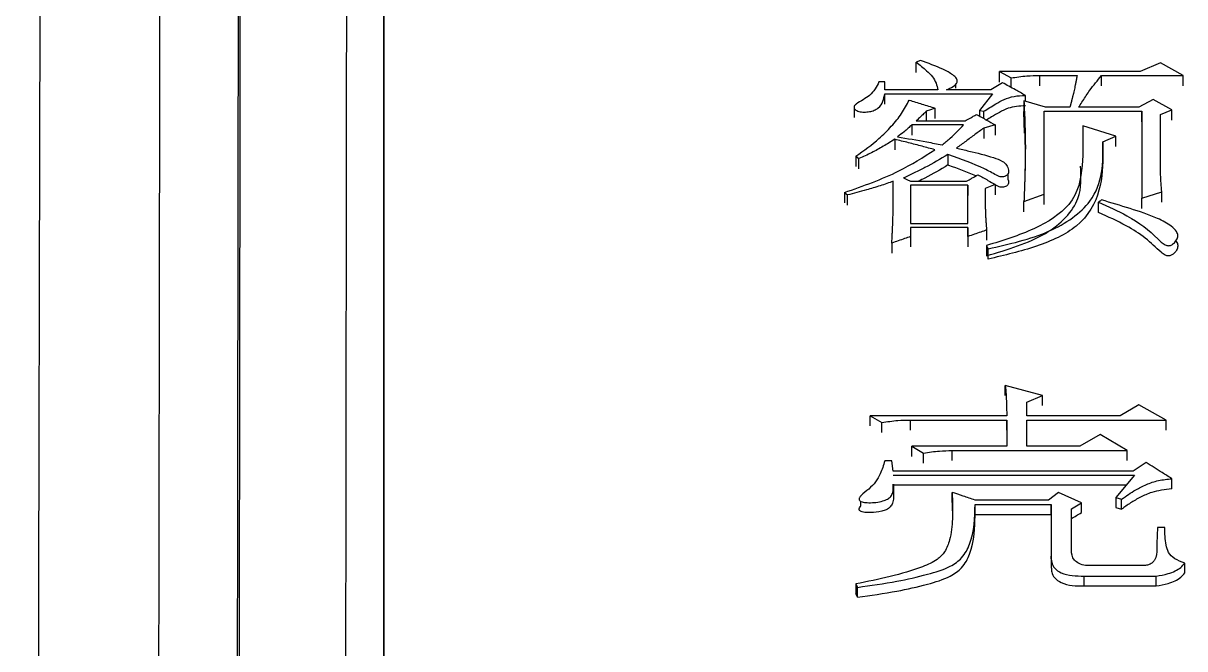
# Model space of a CAD drawing. Header units: millimetres. Extents: x 2379 to 4059, y 879 to 2067.
# Drawn here: x 2702.99 to 2711.74, y 1845.53 to 1850.25 of the extents above; entities that cross this region are included whole.
import ezdxf

# ---------------------------------------------------------------- set-up
doc = ezdxf.new("R2010")
doc.units = ezdxf.units.MM

msp = doc.modelspace()

# ---------------------------------------------------------------- linework, layer by layer
at = {"color": 7, "linetype": 'Continuous', "lineweight": 25}
for p, q in [((2709.7477, 1849.9688), (2709.7153, 1849.9569)), ((2709.7153, 1849.878), (2709.7153, 1849.9569)), ((2711.5542, 1849.9509), (2711.4028, 1849.8853)), ((2711.7273, 1849.8555), (2711.5542, 1849.9509)), ((2709.4773, 1849.8077), (2709.434, 1849.8077)), ((2709.4773, 1849.7479), (2709.4773, 1849.8077)), ((2710.0137, 1849.8381), (2710.0137, 1849.84)), ((2710.3643, 1849.8017), (2710.2778, 1849.7479)), ((2710.3427, 1849.8854), (2710.4292, 1849.8376)), ((2711.4028, 1849.8853), (2710.3427, 1849.8854)), ((2710.3427, 1849.8066), (2710.3427, 1849.8854)), ((2710.4292, 1849.7658), (2710.4292, 1849.8376)), ((2710.6455, 1849.8555), (2710.9268, 1849.8555)), ((2710.6455, 1849.7767), (2710.6455, 1849.8555)), ((2711.1107, 1849.8555), (2711.7273, 1849.8555)), ((2711.7273, 1849.7767), (2711.7273, 1849.8555)), ((2709.8775, 1849.7479), (2709.4773, 1849.7479)), ((2709.4773, 1849.6393), (2709.4773, 1849.7179)), ((2710.2778, 1849.7479), (2709.9424, 1849.7479)), ((2710.0137, 1849.7608), (2710.0137, 1849.7957)), ((2710.2886, 1849.7179), (2710.1912, 1849.5918)), ((2710.5266, 1849.6639), (2710.5266, 1849.5849)), ((2710.6888, 1849.6159), (2710.5266, 1849.6639)), ((2710.5374, 1849.6607), (2710.5374, 1849.7059)), ((2711.5001, 1849.6759), (2711.3919, 1849.6159)), ((2711.6407, 1849.5978), (2711.5001, 1849.6759)), ((2709.2463, 1849.618), (2709.2463, 1849.5391)), ((2709.791, 1849.5858), (2709.791, 1849.5136)), ((2709.8559, 1849.6099), (2709.8559, 1849.5314)), ((2710.1912, 1849.5918), (2710.1912, 1849.5497)), ((2710.1912, 1849.5918), (2710.2237, 1849.5858)), ((2710.5319, 1849.4201), (2710.5266, 1849.5849)), ((2710.678, 1849.5858), (2711.4136, 1849.5858)), ((2710.678, 1848.961), (2710.678, 1849.5858)), ((2710.8727, 1849.6159), (2710.6888, 1849.6159)), ((2711.3919, 1849.6159), (2710.9376, 1849.6159)), ((2711.4136, 1849.5858), (2711.4136, 1848.9304)), ((2711.4136, 1849.5074), (2711.4136, 1849.5858)), ((2711.5542, 1849.5617), (2711.6407, 1849.5978)), ((2711.5542, 1849.1927), (2711.5542, 1849.5617)), ((2711.6407, 1849.5194), (2711.6407, 1849.5978)), ((2710.0722, 1849.4834), (2709.6828, 1849.4834)), ((2709.6828, 1849.4834), (2709.6828, 1849.4051)), ((2709.7153, 1849.5136), (2710.0831, 1849.5136)), ((2710.2237, 1849.4593), (2710.2237, 1849.381)), ((2710.3102, 1849.4834), (2710.3102, 1849.4051)), ((2711.2189, 1849.3989), (2710.9701, 1849.4774)), ((2709.553, 1849.3747), (2709.553, 1849.2965)), ((2711.1215, 1849.3565), (2711.2189, 1849.3989)), ((2711.2189, 1849.3206), (2711.2189, 1849.3989)), ((2711.1215, 1849.3565), (2711.1215, 1849.2784)), ((2709.2609, 1849.2474), (2709.2826, 1849.2292)), ((2709.2826, 1849.1512), (2709.2826, 1849.2292)), ((2710.4085, 1849.0703), (2710.4085, 1849.1181)), ((2709.672, 1849.0588), (2710.0939, 1849.0588)), ((2709.672, 1849.0283), (2709.672, 1848.7402)), ((2710.1047, 1849.0283), (2709.672, 1849.0283)), ((2710.1047, 1848.7402), (2710.1047, 1849.0283)), ((2710.1047, 1849.0283), (2710.1047, 1848.9505)), ((2710.3102, 1849.0344), (2710.3102, 1848.9566)), ((2709.1744, 1848.9733), (2709.196, 1848.9549)), ((2709.1744, 1848.9733), (2709.1744, 1848.8952)), ((2709.196, 1848.8772), (2709.196, 1848.9549)), ((2709.5422, 1848.9675), (2709.5422, 1848.9806)), ((2710.1047, 1848.7402), (2710.1047, 1848.9501)), ((2710.5266, 1848.906), (2710.678, 1848.961)), ((2710.678, 1848.8833), (2710.678, 1848.961)), ((2711.4136, 1848.9304), (2711.565, 1848.9794)), ((2711.4136, 1848.8528), (2711.4136, 1848.9304)), ((2711.565, 1848.9016), (2711.565, 1848.9794)), ((2710.5266, 1848.8283), (2710.5266, 1848.906)), ((2711.089, 1848.8218), (2711.089, 1848.8998)), ((2709.672, 1848.7402), (2710.1047, 1848.7402)), ((2710.1047, 1848.7095), (2709.672, 1848.7095)), ((2709.672, 1848.7095), (2709.672, 1848.6417)), ((2710.1047, 1848.6417), (2710.1047, 1848.7095)), ((2710.1047, 1848.7095), (2710.1047, 1848.6321)), ((2710.2453, 1848.691), (2710.2453, 1848.6136)), ((2711.671, 1848.6843), (2711.671, 1848.6865)), ((2709.5314, 1848.5923), (2709.5314, 1848.5151)), ((2709.672, 1848.6417), (2709.672, 1848.5644)), ((2710.1047, 1848.6417), (2710.1047, 1848.5644)), ((2711.671, 1848.6087), (2711.671, 1848.6098)), ((2710.2561, 1848.4719), (2710.2561, 1848.5491)), ((2710.6672, 1847.4426), (2710.386, 1847.5187)), ((2710.386, 1847.4426), (2710.386, 1847.5187)), ((2710.5482, 1847.3918), (2710.6672, 1847.4426)), ((2710.6672, 1847.3666), (2710.6672, 1847.4426)), ((2710.5482, 1847.2899), (2710.5482, 1847.3918)), ((2711.392, 1847.3727), (2711.2513, 1847.2899)), ((2711.5975, 1847.258), (2711.392, 1847.3727)), ((2709.3691, 1847.2899), (2709.4557, 1847.2389)), ((2710.3968, 1847.2899), (2709.3691, 1847.2899)), ((2711.2513, 1847.2899), (2710.5482, 1847.2899)), ((2709.4557, 1847.1631), (2709.4557, 1847.2389)), ((2709.672, 1847.2581), (2710.3968, 1847.258)), ((2709.672, 1847.1822), (2709.672, 1847.2581)), ((2710.3968, 1847.258), (2710.3968, 1847.0599)), ((2710.3968, 1847.1822), (2710.3968, 1847.258)), ((2710.5482, 1847.258), (2711.5975, 1847.258)), ((2710.5482, 1847.0599), (2710.5482, 1847.258)), ((2711.5975, 1847.1822), (2711.5975, 1847.258)), ((2711.0999, 1847.1495), (2710.9485, 1847.0599)), ((2711.3054, 1847.0278), (2711.0999, 1847.1495)), ((2709.6828, 1847.0599), (2709.7694, 1847.0086)), ((2710.3968, 1847.0599), (2709.6828, 1847.0599)), ((2709.7694, 1846.9331), (2709.7694, 1847.0086)), ((2709.9857, 1846.9523), (2709.9857, 1847.0278)), ((2709.9857, 1847.0278), (2711.3054, 1847.0278)), ((2710.9485, 1847.0599), (2710.5482, 1847.0599)), ((2711.3054, 1846.9523), (2711.3054, 1847.0278)), ((2709.5314, 1846.9508), (2709.4773, 1846.9508)), ((2709.5422, 1846.8737), (2709.5314, 1846.9508)), ((2711.4461, 1846.938), (2711.3487, 1846.8737)), ((2711.3487, 1846.8737), (2709.5422, 1846.8737)), ((2709.5422, 1846.8415), (2711.3595, 1846.8415)), ((2711.3595, 1846.8415), (2711.2189, 1846.6738)), ((2711.2964, 1846.7662), (2709.5422, 1846.7662)), ((2709.5468, 1846.6985), (2709.5468, 1846.7742)), ((2711.6408, 1846.7404), (2711.6408, 1846.8157)), ((2709.2954, 1846.6841), (2709.2954, 1846.6826)), ((2709.9857, 1846.6374), (2709.9857, 1846.7126)), ((2710.7105, 1846.6544), (2710.1588, 1846.6544)), ((2710.7862, 1846.7125), (2710.7105, 1846.6544)), ((2710.9593, 1846.635), (2710.7862, 1846.7125)), ((2711.2189, 1846.6738), (2711.2622, 1846.6608)), ((2711.2189, 1846.6738), (2711.2189, 1846.5987)), ((2711.2622, 1846.5857), (2711.2622, 1846.6608)), ((2709.2954, 1846.6466), (2709.2954, 1846.6085)), ((2709.9857, 1846.6374), (2709.9872, 1846.506)), ((2710.1588, 1846.547), (2710.1588, 1846.6221)), ((2710.1588, 1846.6221), (2710.7321, 1846.6221)), ((2710.1594, 1846.5171), (2710.1594, 1846.5926)), ((2710.7321, 1846.6221), (2710.7321, 1846.2321)), ((2710.7321, 1846.547), (2710.7321, 1846.6221)), ((2710.8836, 1846.5897), (2710.9593, 1846.635)), ((2710.8836, 1846.2778), (2710.8836, 1846.5897)), ((2710.9593, 1846.5599), (2710.9593, 1846.635)), ((2711.2189, 1846.5987), (2711.2622, 1846.5857)), ((2710.1588, 1846.547), (2710.7321, 1846.547)), ((2710.7321, 1846.547), (2710.7321, 1846.1576)), ((2711.5867, 1846.447), (2711.5326, 1846.447)), ((2710.7321, 1846.2122), (2710.7321, 1846.2321)), ((2710.7321, 1846.2152), (2710.7321, 1846.1405)), ((2711.4136, 1846.1603), (2711.0458, 1846.1603)), ((2711.7381, 1846.1054), (2711.7381, 1846.1799)), ((2710.9809, 1846.0818), (2711.5218, 1846.0818)), ((2710.9809, 1846.0074), (2710.9809, 1846.0818)), ((2711.5218, 1846.0074), (2711.5218, 1846.0818)), ((2709.261, 1846.0228), (2709.2718, 1845.9966)), ((2709.2718, 1845.9224), (2709.2718, 1845.9966)), ((2710.9809, 1846.0074), (2711.5218, 1846.0074)), ((2709.2718, 1845.9224), (2709.261, 1845.9486))]:
    msp.add_line(p, q, dxfattribs=at)
at = {"color": 7, "linetype": 'Continuous', "lineweight": 25, "flags": 128}
for points in [[(2702.9875, 1790.5756), (2702.9988, 1795.8671), (2703.01, 1801.1131), (2703.0211, 1806.2894), (2703.0319, 1811.3725), (2703.0426, 1816.3391), (2703.0529, 1821.1664), (2703.0629, 1825.8324), (2703.0724, 1830.3157), (2703.0816, 1834.5959), (2703.0903, 1838.6534), (2703.0984, 1842.4696), (2703.106, 1846.027), (2703.113, 1849.3094), (2703.1194, 1852.3017), (2703.1252, 1854.9904), (2703.1303, 1857.363), (2703.1346, 1859.4087), (2703.1383, 1861.1183), (2703.1412, 1862.4838), (2703.1434, 1863.499), (2703.1448, 1864.1592), (2703.1454, 1864.4615), (2703.1455, 1864.4825)], [(2711.1107, 1849.7767), (2711.1107, 1849.8038), (2711.1107, 1849.8297), (2711.1107, 1849.8555)], [(2709.4773, 1849.7179), (2709.8829, 1849.7179), (2710.2886, 1849.7179)], [(2709.8559, 1849.6099), (2709.8234, 1849.5979), (2709.791, 1849.5858)], [(2710.3102, 1849.4834), (2710.2669, 1849.4714), (2710.2237, 1849.4593)], [(2709.2609, 1849.2474), (2709.2609, 1849.2188), (2709.2609, 1849.1939), (2709.2609, 1849.1694)], [(2709.9533, 1849.2596), (2709.9533, 1849.2367), (2709.9533, 1849.2137), (2709.9533, 1849.1811)], [(2709.6179, 1849.0832), (2709.645, 1849.071), (2709.672, 1849.0588)], [(2710.3102, 1849.0344), (2710.2724, 1849.0191), (2710.2345, 1849.0038)], [(2711.1106, 1848.9182), (2711.0998, 1848.909), (2711.089, 1848.8998)], [(2710.2453, 1848.5738), (2710.2453, 1848.5423), (2710.2453, 1848.5193), (2710.2453, 1848.4965)], [(2709.3691, 1847.2141), (2709.3691, 1847.233), (2709.3691, 1847.252), (2709.3691, 1847.2899)], [(2709.6828, 1846.9843), (2709.6828, 1847.0032), (2709.6828, 1847.0221), (2709.6828, 1847.0599)], [(2709.261, 1846.0228), (2709.261, 1845.9922), (2709.261, 1845.9704), (2709.261, 1845.9486)]]:
    msp.add_lwpolyline(points, dxfattribs=at)
at = {"color": 7, "linetype": 'Continuous', "lineweight": 25}
for points, knots in [([(2705.7035, 1864.7797), (2705.7036, 1864.6757), (2705.7036, 1864.1549), (2705.7037, 1862.788), (2705.7037, 1860.6281), (2705.7038, 1858.0097), (2705.7038, 1855.5472), (2705.7039, 1852.0394), (2705.7039, 1848.8964), (2705.7039, 1844.5813), (2705.704, 1839.8943), (2705.704, 1834.7621), (2705.7041, 1829.3385), (2705.7041, 1824.7798), (2705.7042, 1818.8573), (2705.7042, 1813.9516), (2705.7043, 1807.2726), (2705.7044, 1802.9799), (2705.7045, 1799.9787)], [0, 0, 0, 0, 0.020124, 0.100733, 0.181328, 0.221587, 0.302184, 0.342442, 0.423039, 0.463298, 0.543894, 0.624491, 0.664749, 0.745346, 0.785604, 0.8662, 0.906458, 1, 1, 1, 1]), ([(2705.704, 1833.6897), (2705.704, 1834.8744), (2705.704, 1837.1279), (2705.704, 1841.1682), (2705.7039, 1844.8758), (2705.7039, 1849.1104), (2705.7038, 1852.1844), (2705.7038, 1855.5966), (2705.7038, 1858.574), (2705.7037, 1860.9174), (2705.7036, 1862.8579), (2705.7036, 1863.5916), (2705.7035, 1864.0884)], [0, 0, 0, 0, 0.072858, 0.13859, 0.270184, 0.335916, 0.467513, 0.533245, 0.664841, 0.796434, 0.862166, 1, 1, 1, 1]), ([(2704.0349, 1863.8317), (2704.035, 1863.86), (2704.0353, 1863.9485), (2704.034, 1862.9621), (2704.0311, 1860.9492), (2704.0264, 1857.8865), (2704.0212, 1854.4983), (2704.0161, 1851.1609), (2704.0115, 1848.0912), (2704.0059, 1844.4478), (2703.9994, 1840.1771), (2703.9921, 1835.5314), (2703.9844, 1830.5846), (2703.9762, 1825.4142), (2703.9672, 1819.7299), (2703.9573, 1813.5329), (2703.9466, 1806.8491), (2703.9391, 1802.1583), (2703.9352, 1799.7642)], [0, 0, 0, 0, 0.039342, 0.122943, 0.206183, 0.289063, 0.371582, 0.416612, 0.465601, 0.518547, 0.575452, 0.636313, 0.690059, 0.746552, 0.805793, 0.867782, 0.932518, 1, 1, 1, 1]), ([(2704.5402, 1799.6287), (2704.5448, 1802.928), (2704.5539, 1809.5265), (2704.5668, 1818.9565), (2704.5789, 1827.8371), (2704.5899, 1835.9948), (2704.5996, 1843.2952), (2704.6079, 1849.6129), (2704.6146, 1854.835), (2704.6196, 1858.8915), (2704.6228, 1861.6395), (2704.6243, 1863.0856), (2704.6239, 1863.0624), (2704.6237, 1863.0536)], [0, 0, 0, 0, 0.094309, 0.188619, 0.282928, 0.377238, 0.471547, 0.565857, 0.660166, 0.754475, 0.848785, 0.943094, 1, 1, 1, 1]), ([(2704.5542, 1799.58), (2704.5575, 1801.9657), (2704.564, 1806.6723), (2704.5733, 1813.4216), (2704.5819, 1819.7641), (2704.5899, 1825.6593), (2704.5973, 1831.0899), (2704.605, 1836.8229), (2704.6127, 1842.5915), (2704.6199, 1848.0718), (2704.6256, 1852.5389), (2704.6301, 1856.062), (2704.6334, 1858.724), (2704.6356, 1860.6269), (2704.6369, 1861.8457), (2704.6375, 1862.5627), (2704.6373, 1862.5935), (2704.6372, 1862.6082)], [0, 0, 0, 0, 0.06854, 0.13522, 0.200041, 0.263001, 0.324101, 0.38334, 0.468684, 0.549845, 0.626823, 0.699617, 0.768227, 0.832652, 0.892892, 0.948946, 1, 1, 1, 1]), ([(2705.4354, 1861.8544), (2705.4354, 1861.8664), (2705.4357, 1861.9787), (2705.4355, 1861.626), (2705.435, 1861.0561), (2705.4344, 1860.5094), (2705.4337, 1859.8352), (2705.4328, 1859.0271), (2705.4317, 1858.0872), (2705.4304, 1857.0157), (2705.4283, 1855.3061), (2705.4249, 1852.62), (2705.4197, 1848.4702), (2705.413, 1843.2538), (2705.4057, 1837.6469), (2705.3981, 1831.9697), (2705.3906, 1826.5026), (2705.3824, 1820.4898), (2705.3734, 1813.9422), (2705.3636, 1806.8993), (2705.3568, 1801.957), (2705.3533, 1799.4429)], [0, 0, 0, 0, 0.008365, 0.077995, 0.107986, 0.138061, 0.168221, 0.198465, 0.228793, 0.259205, 0.289702, 0.358895, 0.433683, 0.514064, 0.600037, 0.66048, 0.723411, 0.788828, 0.856732, 0.927123, 1, 1, 1, 1]), ([(2709.7153, 1849.9569), (2709.7418, 1849.9353), (2709.7852, 1849.8999), (2709.8398, 1849.8479), (2709.8667, 1849.7986), (2709.8739, 1849.7648), (2709.8775, 1849.7479)], [0, 0, 0, 0, 0.34464, 0.565757, 0.783533, 1, 1, 1, 1]), ([(2709.9424, 1849.7479), (2709.9598, 1849.7554), (2709.9938, 1849.7702), (2710.0283, 1849.8016), (2710.0212, 1849.8361), (2709.9808, 1849.8695), (2709.892, 1849.9169), (2709.805, 1849.9482), (2709.7477, 1849.9688)], [0, 0, 0, 0, 0.121652, 0.238643, 0.329835, 0.425879, 0.621221, 1, 1, 1, 1]), ([(2709.434, 1849.8077), (2709.4163, 1849.7714), (2709.3841, 1849.7056), (2709.2877, 1849.6606), (2709.2462, 1849.6271), (2709.2454, 1849.6112), (2709.2537, 1849.5991), (2709.2663, 1849.5901), (2709.2895, 1849.5821), (2709.3232, 1849.5786), (2709.3632, 1849.5821), (2709.399, 1849.5927), (2709.4423, 1849.6163), (2709.4676, 1849.6618), (2709.4741, 1849.6992), (2709.4773, 1849.7179)], [0, 0, 0, 0, 0.230957, 0.41792, 0.453924, 0.487897, 0.511171, 0.535166, 0.56028, 0.61217, 0.662892, 0.713404, 0.762519, 0.88154, 1, 1, 1, 1]), ([(2710.5374, 1849.7059), (2710.5124, 1849.7198), (2710.4711, 1849.7427), (2710.4134, 1849.7746), (2710.3807, 1849.7927), (2710.3643, 1849.8017)], [0, 0, 0, 0, 0.432628, 0.716314, 1, 1, 1, 1]), ([(2710.4292, 1849.8376), (2710.469, 1849.8435), (2710.5401, 1849.8542), (2710.6133, 1849.8551), (2710.6455, 1849.8555)], [0, 0, 0, 0, 0.558835, 1, 1, 1, 1]), ([(2710.9268, 1849.8555), (2710.9265, 1849.8538), (2710.9258, 1849.8502), (2710.925, 1849.8459), (2710.9242, 1849.8415), (2710.9235, 1849.838), (2710.9229, 1849.8345), (2710.9222, 1849.831), (2710.9215, 1849.8274), (2710.9207, 1849.8231), (2710.92, 1849.8196), (2710.9192, 1849.8152), (2710.9183, 1849.8108), (2710.9173, 1849.8055), (2710.9163, 1849.8003), (2710.9153, 1849.795), (2710.9142, 1849.7897), (2710.9121, 1849.7792), (2710.9073, 1849.7564), (2710.9022, 1849.7336), (2710.898, 1849.7161), (2710.8963, 1849.7091), (2710.8946, 1849.7021), (2710.8925, 1849.6933), (2710.8907, 1849.6863), (2710.889, 1849.6793), (2710.8876, 1849.674), (2710.8865, 1849.6696), (2710.8854, 1849.6653), (2710.8845, 1849.6618), (2710.8836, 1849.6582), (2710.8827, 1849.6547), (2710.8818, 1849.6512), (2710.8807, 1849.6469), (2710.8798, 1849.6433), (2710.8787, 1849.639), (2710.8778, 1849.6355), (2710.8769, 1849.632), (2710.876, 1849.6284), (2710.8751, 1849.6249), (2710.8739, 1849.6205), (2710.8732, 1849.6177), (2710.8727, 1849.6159)], [0, 0, 0, 0, 0.021952, 0.043903, 0.054879, 0.07683, 0.087806, 0.098782, 0.120733, 0.131709, 0.15366, 0.164636, 0.186587, 0.208539, 0.23049, 0.252442, 0.274393, 0.296345, 0.384151, 0.559767, 0.581718, 0.603669, 0.647572, 0.669524, 0.713427, 0.735378, 0.75733, 0.779281, 0.790257, 0.812208, 0.823184, 0.83416, 0.856111, 0.867087, 0.889038, 0.900014, 0.921965, 0.932941, 0.943917, 0.965868, 0.976844, 1, 1, 1, 1]), ([(2710.9376, 1849.6159), (2710.9549, 1849.6423), (2710.9742, 1849.6721), (2711.003, 1849.7148), (2711.04, 1849.7693), (2711.0805, 1849.8187), (2711.1107, 1849.8555)], [0, 0, 0, 0, 0.325176, 0.365823, 0.528414, 1, 1, 1, 1]), ([(2709.2609, 1849.2474), (2709.3215, 1849.2905), (2709.4207, 1849.3611), (2709.5287, 1849.4718), (2709.609, 1849.5679), (2709.6438, 1849.636), (2709.6612, 1849.6699)], [0, 0, 0, 0, 0.34436, 0.564684, 0.783385, 1, 1, 1, 1]), ([(2709.6612, 1849.67), (2709.6936, 1849.6599), (2709.7585, 1849.6399), (2709.8234, 1849.6199), (2709.8559, 1849.6099)], [0, 0, 0, 0, 0.5, 1, 1, 1, 1]), ([(2710.2237, 1849.5858), (2710.2536, 1849.6044), (2710.3029, 1849.6352), (2710.3749, 1849.6763), (2710.4507, 1849.7026), (2710.5082, 1849.7048), (2710.5374, 1849.7059)], [0, 0, 0, 0, 0.3343851, 0.5522025, 0.7732716, 1, 1, 1, 1]), ([(2710.5374, 1849.6269), (2710.515, 1849.6261), (2710.4706, 1849.6245), (2710.4012, 1849.6092), (2710.3415, 1849.5781), (2710.2883, 1849.5476), (2710.2569, 1849.5277), (2710.2446, 1849.52)], [0, 0, 0, 0, 0.190302, 0.378151, 0.615576, 0.850553, 1, 1, 1, 1]), ([(2710.5266, 1849.6639), (2710.5291, 1849.6077), (2710.5343, 1849.4952), (2710.5372, 1849.3678), (2710.537, 1849.2951), (2710.5369, 1849.2773), (2710.5369, 1849.272), (2710.5369, 1849.2667), (2710.5368, 1849.2613), (2710.5368, 1849.256), (2710.5367, 1849.2489), (2710.5366, 1849.2418), (2710.5365, 1849.2347), (2710.5364, 1849.2294), (2710.5364, 1849.224), (2710.5363, 1849.2187), (2710.5362, 1849.2134), (2710.5361, 1849.208), (2710.536, 1849.2009), (2710.5358, 1849.1938), (2710.5357, 1849.1867), (2710.5356, 1849.1814), (2710.5355, 1849.176), (2710.5354, 1849.1707), (2710.5352, 1849.1653), (2710.5351, 1849.16), (2710.535, 1849.1547), (2710.5349, 1849.1493), (2710.5347, 1849.1422), (2710.5345, 1849.1351), (2710.5343, 1849.128), (2710.5342, 1849.1226), (2710.534, 1849.1173), (2710.5338, 1849.1119), (2710.5337, 1849.1066), (2710.5335, 1849.1012), (2710.5333, 1849.0941), (2710.5331, 1849.087), (2710.5329, 1849.0798), (2710.5327, 1849.0745), (2710.5325, 1849.0691), (2710.5324, 1849.0638), (2710.5322, 1849.0584), (2710.532, 1849.0531), (2710.5318, 1849.0477), (2710.5316, 1849.0423), (2710.5314, 1849.0352), (2710.5311, 1849.0281), (2710.5309, 1849.0209), (2710.5307, 1849.0156), (2710.5305, 1849.0102), (2710.5303, 1849.0048), (2710.5301, 1848.9995), (2710.5299, 1848.9941), (2710.5297, 1848.987), (2710.5294, 1848.9798), (2710.5291, 1848.9726), (2710.5289, 1848.9673), (2710.5287, 1848.9619), (2710.5285, 1848.9565), (2710.5283, 1848.9512), (2710.5281, 1848.9458), (2710.5279, 1848.9404), (2710.5276, 1848.9333), (2710.5273, 1848.9261), (2710.5271, 1848.919), (2710.5268, 1848.9128), (2710.5267, 1848.9085), (2710.5266, 1848.906)], [0, 0, 0, 0, 0.22469, 0.449389, 0.505561, 0.512583, 0.519604, 0.526626, 0.533647, 0.540669, 0.547691, 0.561734, 0.568755, 0.575777, 0.582798, 0.58982, 0.596841, 0.603863, 0.610884, 0.624927, 0.631949, 0.638971, 0.645992, 0.653014, 0.660035, 0.667057, 0.674078, 0.6811, 0.688121, 0.702164, 0.709186, 0.716207, 0.723229, 0.730251, 0.737272, 0.744294, 0.751315, 0.765358, 0.77238, 0.779401, 0.786423, 0.793444, 0.800466, 0.807487, 0.814509, 0.821531, 0.828552, 0.842595, 0.849617, 0.856638, 0.86366, 0.870681, 0.877703, 0.884724, 0.891746, 0.905789, 0.912811, 0.919832, 0.926854, 0.933875, 0.940897, 0.947918, 0.95494, 0.961961, 0.976004, 0.983026, 0.990048, 1, 1, 1, 1]), ([(2709.791, 1849.5858), (2709.7819, 1849.5771), (2709.7647, 1849.5608), (2709.7394, 1849.5367), (2709.7233, 1849.5213), (2709.7153, 1849.5136)], [0, 0, 0, 0, 0.361282, 0.680641, 1, 1, 1, 1]), ([(2710.0831, 1849.5136), (2710.0955, 1849.5205), (2710.1162, 1849.532), (2710.145, 1849.5481), (2710.1614, 1849.5572), (2710.1696, 1849.5618)], [0, 0, 0, 0, 0.432649, 0.716324, 1, 1, 1, 1]), ([(2710.1696, 1849.5618), (2710.1821, 1849.5548), (2710.207, 1849.5409), (2710.2539, 1849.5148), (2710.2883, 1849.4956), (2710.3102, 1849.4834)], [0, 0, 0, 0, 0.266242, 0.532485, 1, 1, 1, 1]), ([(2710.2237, 1849.5316), (2710.2237, 1849.5325), (2710.2237, 1849.5419), (2710.2237, 1849.56), (2710.2237, 1849.5772), (2710.2237, 1849.5858)], [0, 0, 0, 0, 0.046124, 0.523062, 1, 1, 1, 1]), ([(2709.6828, 1849.4834), (2709.673, 1849.4748), (2709.6533, 1849.4576), (2709.6177, 1849.4272), (2709.5909, 1849.4059), (2709.5746, 1849.3928)], [0, 0, 0, 0, 0.280921, 0.561854, 1, 1, 1, 1]), ([(2709.91, 1849.3323), (2709.9308, 1849.3492), (2709.971, 1849.3816), (2710.025, 1849.4322), (2710.0565, 1849.4663), (2710.0722, 1849.4834)], [0, 0, 0, 0, 0.349925, 0.674457, 1, 1, 1, 1]), ([(2710.2237, 1849.4593), (2710.2014, 1849.4429), (2710.156, 1849.4096), (2710.0875, 1849.3592), (2710.0413, 1849.3251), (2710.0181, 1849.3081)], [0, 0, 0, 0, 0.32488, 0.66244, 1, 1, 1, 1]), ([(2710.9701, 1849.4774), (2710.9716, 1849.3786), (2710.9748, 1849.1811), (2710.9229, 1848.8872), (2710.6076, 1848.6855), (2710.3677, 1848.6115), (2710.2453, 1848.5738)], [0, 0, 0, 0, 0.273656, 0.546764, 0.768873, 1, 1, 1, 1]), ([(2709.553, 1849.3747), (2709.5244, 1849.357), (2709.4679, 1849.3221), (2709.3794, 1849.272), (2709.3149, 1849.2435), (2709.2826, 1849.2292)], [0, 0, 0, 0, 0.3384511, 0.6681197, 1, 1, 1, 1]), ([(2709.8559, 1849.296), (2709.8238, 1849.3047), (2709.7576, 1849.3228), (2709.6567, 1849.3492), (2709.5876, 1849.3662), (2709.553, 1849.3747)], [0, 0, 0, 0, 0.320379, 0.660141, 1, 1, 1, 1]), ([(2709.5746, 1849.3928), (2709.6487, 1849.3809), (2709.7614, 1849.3627), (2709.872, 1849.3401), (2709.91, 1849.3323)], [0, 0, 0, 0, 0.65698, 1, 1, 1, 1]), ([(2710.5326, 1849.4222), (2710.5338, 1849.3708), (2710.5357, 1849.2959), (2710.535, 1849.1842), (2710.5341, 1849.1279), (2710.5331, 1849.0885), (2710.5329, 1849.0796), (2710.5327, 1849.0755)], [0, 0, 0, 0, 0.473463, 0.690195, 0.834332, 0.924078, 1, 1, 1, 1]), ([(2709.1744, 1848.9733), (2709.3161, 1849.0234), (2709.5673, 1849.1121), (2709.7683, 1849.2402), (2709.8559, 1849.296)], [0, 0, 0, 0, 0.56421, 1, 1, 1, 1]), ([(2710.0181, 1849.3081), (2710.0495, 1849.3009), (2710.1436, 1849.2793), (2710.2617, 1849.2497), (2710.3566, 1849.2159), (2710.3953, 1849.1858), (2710.4065, 1849.1575), (2710.4122, 1849.1329), (2710.4095, 1849.1162), (2710.401, 1849.1047), (2710.3879, 1849.0968), (2710.3718, 1849.0921), (2710.3548, 1849.0913), (2710.336, 1849.0949), (2710.2944, 1849.1164), (2710.1827, 1849.1814), (2710.0487, 1849.2238), (2709.9561, 1849.2586), (2709.9533, 1849.2596)], [0, 0, 0, 0, 0.09118, 0.273688, 0.348082, 0.385671, 0.439079, 0.473308, 0.494951, 0.511315, 0.527714, 0.54364, 0.558961, 0.57304, 0.596062, 0.704689, 0.991099, 1, 1, 1, 1]), ([(2710.2561, 1848.5491), (2710.4155, 1848.5846), (2710.7259, 1848.6539), (2711.1258, 1848.942), (2711.1231, 1849.2004), (2711.1215, 1849.3565)], [0, 0, 0, 0, 0.294377, 0.573566, 1, 1, 1, 1]), ([(2711.1215, 1849.2779), (2711.1198, 1849.1824), (2711.1164, 1848.9909), (2710.9719, 1848.7169), (2710.6236, 1848.5567), (2710.3799, 1848.5002), (2710.2561, 1848.4715)], [0, 0, 0, 0, 0.271412, 0.543735, 0.768302, 1, 1, 1, 1]), ([(2709.9533, 1849.2596), (2709.897, 1849.226), (2709.8161, 1849.1776), (2709.7008, 1849.1211), (2709.6455, 1849.0958), (2709.6179, 1849.0832)], [0, 0, 0, 0, 0.53234, 0.766047, 1, 1, 1, 1]), ([(2711.565, 1848.9794), (2711.5632, 1849.0006), (2711.5594, 1849.0429), (2711.5555, 1849.1141), (2711.5547, 1849.164), (2711.5542, 1849.1927)], [0, 0, 0, 0, 0.29749, 0.594994, 1, 1, 1, 1]), ([(2709.9533, 1849.1811), (2709.8974, 1849.1472), (2709.8267, 1849.1042), (2709.7484, 1849.0667), (2709.732, 1849.0588)], [0, 0, 0, 0, 0.790335, 1, 1, 1, 1]), ([(2710.1647, 1849.0987), (2710.0975, 1849.1255), (2710.0274, 1849.1534), (2709.9561, 1849.1801), (2709.9533, 1849.1811)], [0, 0, 0, 0, 0.960262, 1, 1, 1, 1]), ([(2710.0939, 1849.0588), (2710.1064, 1849.0658), (2710.127, 1849.0775), (2710.1559, 1849.0937), (2710.1722, 1849.1029), (2710.1804, 1849.1076)], [0, 0, 0, 0, 0.432649, 0.716324, 1, 1, 1, 1]), ([(2710.1804, 1849.1076), (2710.1929, 1849.1005), (2710.2179, 1849.0865), (2710.2611, 1849.0621), (2710.2919, 1849.0447), (2710.3102, 1849.0344)], [0, 0, 0, 0, 0.288429, 0.576858, 1, 1, 1, 1]), ([(2710.2453, 1848.4962), (2710.4037, 1848.5434), (2710.711, 1848.6349), (2710.9689, 1848.9065), (2710.9573, 1849.0898), (2710.9522, 1849.1716)], [0, 0, 0, 0, 0.37073, 0.719298, 1, 1, 1, 1]), ([(2709.5422, 1849.0588), (2709.5092, 1849.047), (2709.4433, 1849.0234), (2709.3271, 1848.9894), (2709.2441, 1848.9676), (2709.196, 1848.9549)], [0, 0, 0, 0, 0.296607, 0.593255, 1, 1, 1, 1]), ([(2709.5314, 1848.5923), (2709.5317, 1848.5992), (2709.5324, 1848.6128), (2709.5332, 1848.6298), (2709.5339, 1848.6434), (2709.5344, 1848.6536), (2709.5348, 1848.6621), (2709.5352, 1848.6706), (2709.5358, 1848.6825), (2709.5365, 1848.6995), (2709.5372, 1848.7165), (2709.5379, 1848.7335), (2709.5385, 1848.7471), (2709.5391, 1848.7641), (2709.5395, 1848.7776), (2709.54, 1848.7946), (2709.5404, 1848.8082), (2709.5407, 1848.8217), (2709.541, 1848.8353), (2709.5413, 1848.8488), (2709.5415, 1848.8658), (2709.5417, 1848.8776), (2709.5418, 1848.8894), (2709.5419, 1848.8962), (2709.542, 1848.9047), (2709.542, 1848.9114), (2709.5421, 1848.9182), (2709.5421, 1848.9249), (2709.5422, 1848.9317), (2709.5422, 1848.9402), (2709.5422, 1848.9469), (2709.5422, 1848.9554), (2709.5423, 1848.9621), (2709.5423, 1848.9706), (2709.5423, 1848.9773), (2709.5423, 1848.9841), (2709.5423, 1848.9908), (2709.5423, 1848.9976), (2709.5423, 1849.006), (2709.5423, 1849.0127), (2709.5423, 1849.0212), (2709.5423, 1849.0271), (2709.5422, 1849.0321), (2709.5422, 1849.0355), (2709.5422, 1849.0389), (2709.5422, 1849.0431), (2709.5422, 1849.0464), (2709.5422, 1849.0505), (2709.5422, 1849.0543), (2709.5422, 1849.0573), (2709.5422, 1849.0588)], [0, 0, 0, 0, 0.043584, 0.087168, 0.10896, 0.130753, 0.152545, 0.163441, 0.185233, 0.228817, 0.272401, 0.294193, 0.337777, 0.35957, 0.403154, 0.424946, 0.46853, 0.490322, 0.512114, 0.555698, 0.577491, 0.621075, 0.631971, 0.653763, 0.664659, 0.686451, 0.697347, 0.708243, 0.730035, 0.740931, 0.762723, 0.773619, 0.795412, 0.806308, 0.8281, 0.838996, 0.849892, 0.871684, 0.88258, 0.904372, 0.915268, 0.93706, 0.942508, 0.947956, 0.958852, 0.9643, 0.975196, 0.980644, 0.990322, 1, 1, 1, 1]), ([(2710.4079, 1849.0698), (2710.4094, 1849.0637), (2710.4122, 1849.0528), (2710.4095, 1849.0379), (2710.401, 1849.0265), (2710.388, 1849.0186), (2710.3718, 1849.0139), (2710.3549, 1849.0131), (2710.3361, 1849.0166), (2710.3224, 1849.0237), (2710.3131, 1849.0286), (2710.3102, 1849.0302)], [0, 0, 0, 0, 0.167841, 0.302239, 0.404481, 0.506937, 0.606485, 0.702394, 0.790586, 0.934492, 1, 1, 1, 1]), ([(2710.2345, 1849.0038), (2710.2344, 1848.9692), (2710.2343, 1848.9325), (2710.2348, 1848.8935), (2710.2349, 1848.887), (2710.235, 1848.8805), (2710.2351, 1848.874), (2710.2352, 1848.8686), (2710.2353, 1848.8632), (2710.2354, 1848.8588), (2710.2355, 1848.8534), (2710.2357, 1848.848), (2710.2359, 1848.8393), (2710.2362, 1848.8306), (2710.2365, 1848.8219), (2710.2368, 1848.8154), (2710.237, 1848.8089), (2710.2374, 1848.8002), (2710.2378, 1848.7926), (2710.2382, 1848.785), (2710.2384, 1848.7807), (2710.2387, 1848.7753), (2710.2391, 1848.7698), (2710.2396, 1848.7611), (2710.2402, 1848.7525), (2710.2411, 1848.7416), (2710.2417, 1848.7329), (2710.2426, 1848.722), (2710.2434, 1848.7133), (2710.2443, 1848.7023), (2710.2449, 1848.6956), (2710.2453, 1848.691)], [0, 0, 0, 0, 0.332695, 0.353489, 0.374282, 0.395075, 0.415869, 0.436662, 0.447059, 0.467852, 0.478249, 0.499042, 0.519836, 0.561422, 0.582216, 0.603009, 0.623803, 0.644596, 0.686183, 0.69658, 0.717373, 0.72777, 0.748563, 0.769356, 0.810943, 0.831737, 0.873323, 0.894117, 0.935704, 0.956497, 1, 1, 1, 1]), ([(2711.089, 1848.8998), (2711.1623, 1848.8674), (2711.3348, 1848.7911), (2711.4902, 1848.6752), (2711.5693, 1848.587), (2711.602, 1848.574), (2711.6134, 1848.5723), (2711.6249, 1848.5734), (2711.6391, 1848.5784), (2711.6591, 1848.592), (2711.6785, 1848.616), (2711.6894, 1848.6482), (2711.6757, 1848.6855), (2711.6262, 1848.7323), (2711.509, 1848.7933), (2711.3263, 1848.8536), (2711.1827, 1848.8966), (2711.1106, 1848.9181)], [0, 0, 0, 0, 0.163724, 0.385241, 0.440262, 0.448909, 0.455116, 0.461357, 0.469621, 0.484499, 0.514444, 0.547094, 0.577932, 0.622921, 0.7083, 0.85364, 1, 1, 1, 1]), ([(2711.6702, 1848.608), (2711.6716, 1848.6067), (2711.681, 1848.597), (2711.6876, 1848.5755), (2711.6819, 1848.5437), (2711.663, 1848.5176), (2711.641, 1848.5017), (2711.6261, 1848.4961), (2711.6147, 1848.4946), (2711.6022, 1848.4963), (2711.5817, 1848.5044), (2711.5267, 1848.5498), (2711.4472, 1848.6318), (2711.288, 1848.7338), (2711.1603, 1848.7903), (2711.089, 1848.8218)], [0, 0, 0, 0, 0.0081439, 0.0563346, 0.1046803, 0.1662939, 0.1954869, 0.2077623, 0.2201697, 0.2307685, 0.2471045, 0.2947124, 0.5105369, 0.7270456, 1, 1, 1, 1]), ([(2710.2453, 1848.691), (2710.2306, 1848.6859), (2710.1998, 1848.6751), (2710.1529, 1848.6586), (2710.1208, 1848.6473), (2710.1047, 1848.6417)], [0, 0, 0, 0, 0.3137275, 0.6568637, 1, 1, 1, 1]), ([(2709.672, 1848.6417), (2709.6573, 1848.6365), (2709.6265, 1848.6257), (2709.5796, 1848.6093), (2709.5475, 1848.598), (2709.5314, 1848.5923)], [0, 0, 0, 0, 0.313727, 0.656864, 1, 1, 1, 1]), ([(2710.2453, 1848.5738), (2710.2471, 1848.5697), (2710.2507, 1848.5615), (2710.2543, 1848.5532), (2710.2561, 1848.5491)], [0, 0, 0, 0, 0.4999878, 1, 1, 1, 1]), ([(2710.386, 1847.5187), (2710.3881, 1847.4962), (2710.3924, 1847.4512), (2710.3959, 1847.3749), (2710.3964, 1847.3211), (2710.3968, 1847.2899)], [0, 0, 0, 0, 0.296184, 0.592391, 1, 1, 1, 1]), ([(2709.4557, 1847.2389), (2709.4954, 1847.2453), (2709.5666, 1847.2566), (2709.6397, 1847.2576), (2709.672, 1847.2581)], [0, 0, 0, 0, 0.558835, 1, 1, 1, 1]), ([(2709.7694, 1847.0086), (2709.8091, 1847.015), (2709.8803, 1847.0264), (2709.9534, 1847.0274), (2709.9857, 1847.0278)], [0, 0, 0, 0, 0.558835, 1, 1, 1, 1]), ([(2709.4773, 1846.9508), (2709.4683, 1846.9176), (2709.4479, 1846.8426), (2709.3838, 1846.7527), (2709.3098, 1846.7026), (2709.289, 1846.676), (2709.2844, 1846.664), (2709.2847, 1846.6561), (2709.2898, 1846.6495), (2709.3, 1846.6435), (2709.3224, 1846.6368), (2709.3796, 1846.6323), (2709.4444, 1846.6397), (2709.4997, 1846.6606), (2709.5264, 1846.6834), (2709.5437, 1846.7222), (2709.542, 1846.7533), (2709.5408, 1846.7738)], [0, 0, 0, 0, 0.170188, 0.383877, 0.484872, 0.518136, 0.532323, 0.54667, 0.556258, 0.568733, 0.591032, 0.636489, 0.757265, 0.800785, 0.844304, 0.897642, 1, 1, 1, 1]), ([(2711.6408, 1846.8157), (2711.6164, 1846.831), (2711.5718, 1846.8591), (2711.5069, 1846.8998), (2711.4663, 1846.9253), (2711.4461, 1846.938)], [0, 0, 0, 0, 0.375031, 0.687515, 1, 1, 1, 1]), ([(2711.2622, 1846.6608), (2711.2967, 1846.6855), (2711.3538, 1846.7264), (2711.4479, 1846.7735), (2711.5387, 1846.8054), (2711.6066, 1846.8123), (2711.6408, 1846.8157)], [0, 0, 0, 0, 0.333231, 0.552095, 0.774458, 1, 1, 1, 1]), ([(2711.6408, 1846.7404), (2711.5884, 1846.7335), (2711.5028, 1846.7222), (2711.4035, 1846.6768), (2711.3281, 1846.6342), (2711.2841, 1846.6019), (2711.2622, 1846.5857)], [0, 0, 0, 0, 0.3464836, 0.5669547, 0.7845718, 1, 1, 1, 1]), ([(2709.9857, 1846.7126), (2709.9883, 1846.6456), (2709.993, 1846.5261), (2709.9763, 1846.3754), (2709.9394, 1846.2704), (2709.8711, 1846.1971), (2709.6494, 1846.1009), (2709.4333, 1846.0575), (2709.261, 1846.0228)], [0, 0, 0, 0, 0.2081878, 0.3720191, 0.4668119, 0.5383008, 0.6316627, 1, 1, 1, 1]), ([(2709.5438, 1846.6984), (2709.5445, 1846.6889), (2709.546, 1846.6665), (2709.5383, 1846.6344), (2709.5225, 1846.6031), (2709.4926, 1846.5813), (2709.4407, 1846.566), (2709.3857, 1846.5592), (2709.3356, 1846.56), (2709.3099, 1846.5651), (2709.2962, 1846.5703), (2709.2882, 1846.5759), (2709.2845, 1846.5824), (2709.285, 1846.5918), (2709.2887, 1846.601), (2709.2947, 1846.6065), (2709.2965, 1846.6081)], [0, 0, 0, 0, 0.095266, 0.223884, 0.321828, 0.420683, 0.505255, 0.691393, 0.784602, 0.831831, 0.866417, 0.887089, 0.907953, 0.933031, 0.980131, 1, 1, 1, 1]), ([(2710.1588, 1846.6544), (2710.1438, 1846.6594), (2710.1138, 1846.6695), (2710.0561, 1846.6889), (2710.0134, 1846.7033), (2709.9857, 1846.7126)], [0, 0, 0, 0, 0.2600044, 0.5200088, 1, 1, 1, 1]), ([(2709.2718, 1845.9966), (2709.3717, 1846.0104), (2709.5511, 1846.0351), (2709.7844, 1846.0889), (2709.9592, 1846.1405), (2710.0721, 1846.2227), (2710.1521, 1846.3836), (2710.1559, 1846.5213), (2710.1588, 1846.6221)], [0, 0, 0, 0, 0.205, 0.367779, 0.497733, 0.583522, 0.695132, 1, 1, 1, 1]), ([(2709.2718, 1845.9224), (2709.3718, 1845.9361), (2709.5511, 1845.9608), (2709.7844, 1846.0146), (2709.9592, 1846.0661), (2710.0721, 1846.1482), (2710.1521, 1846.3089), (2710.1559, 1846.4464), (2710.1588, 1846.547)], [0, 0, 0, 0, 0.205133, 0.367965, 0.498041, 0.58382, 0.695352, 1, 1, 1, 1]), ([(2710.8836, 1846.5147), (2710.8962, 1846.5222), (2710.9214, 1846.5373), (2710.9467, 1846.5524), (2710.9593, 1846.5599)], [0, 0, 0, 0, 0.499999, 1, 1, 1, 1]), ([(2711.5326, 1846.447), (2711.5304, 1846.3938), (2711.527, 1846.313), (2711.5268, 1846.2213), (2711.497, 1846.183), (2711.4729, 1846.1686), (2711.4434, 1846.1613), (2711.4236, 1846.1606), (2711.4136, 1846.1603)], [0, 0, 0, 0, 0.492006, 0.747357, 0.812482, 0.879737, 0.939347, 1, 1, 1, 1]), ([(2711.7381, 1846.1799), (2711.7115, 1846.1894), (2711.6592, 1846.2082), (2711.6107, 1846.2592), (2711.591, 1846.3406), (2711.5885, 1846.4031), (2711.5867, 1846.447)], [0, 0, 0, 0, 0.195659, 0.382955, 0.567145, 1, 1, 1, 1]), ([(2710.7321, 1846.2321), (2710.7321, 1846.2166), (2710.7321, 1846.1856), (2710.7541, 1846.1395), (2710.8088, 1846.1006), (2710.891, 1846.082), (2710.9508, 1846.0819), (2710.9809, 1846.0818)], [0, 0, 0, 0, 0.177785, 0.356958, 0.541697, 0.768829, 1, 1, 1, 1]), ([(2711.0458, 1846.1603), (2711.0275, 1846.1602), (2710.9911, 1846.1599), (2710.9398, 1846.1735), (2710.8894, 1846.2124), (2710.886, 1846.251), (2710.8836, 1846.2778)], [0, 0, 0, 0, 0.19814, 0.3923, 0.578456, 1, 1, 1, 1]), ([(2710.7334, 1846.1407), (2710.7336, 1846.1309), (2710.734, 1846.1055), (2710.7543, 1846.0651), (2710.8087, 1846.0262), (2710.891, 1846.0077), (2710.9508, 1846.0075), (2710.9809, 1846.0074)], [0, 0, 0, 0, 0.120477, 0.312003, 0.509571, 0.752605, 1, 1, 1, 1]), ([(2711.5218, 1846.0818), (2711.5528, 1846.0866), (2711.6036, 1846.0946), (2711.6661, 1846.1186), (2711.7103, 1846.1456), (2711.7289, 1846.1685), (2711.7381, 1846.1799)], [0, 0, 0, 0, 0.349141, 0.571236, 0.788179, 1, 1, 1, 1]), ([(2711.5218, 1846.0074), (2711.5528, 1846.0123), (2711.6035, 1846.0202), (2711.666, 1846.0442), (2711.7103, 1846.0711), (2711.7289, 1846.0941), (2711.7381, 1846.1054)], [0, 0, 0, 0, 0.349259, 0.57138, 0.788286, 1, 1, 1, 1])]:
    msp.add_open_spline(points, degree=3, knots=knots, dxfattribs=at)

doc.saveas('drawing.dxf')
